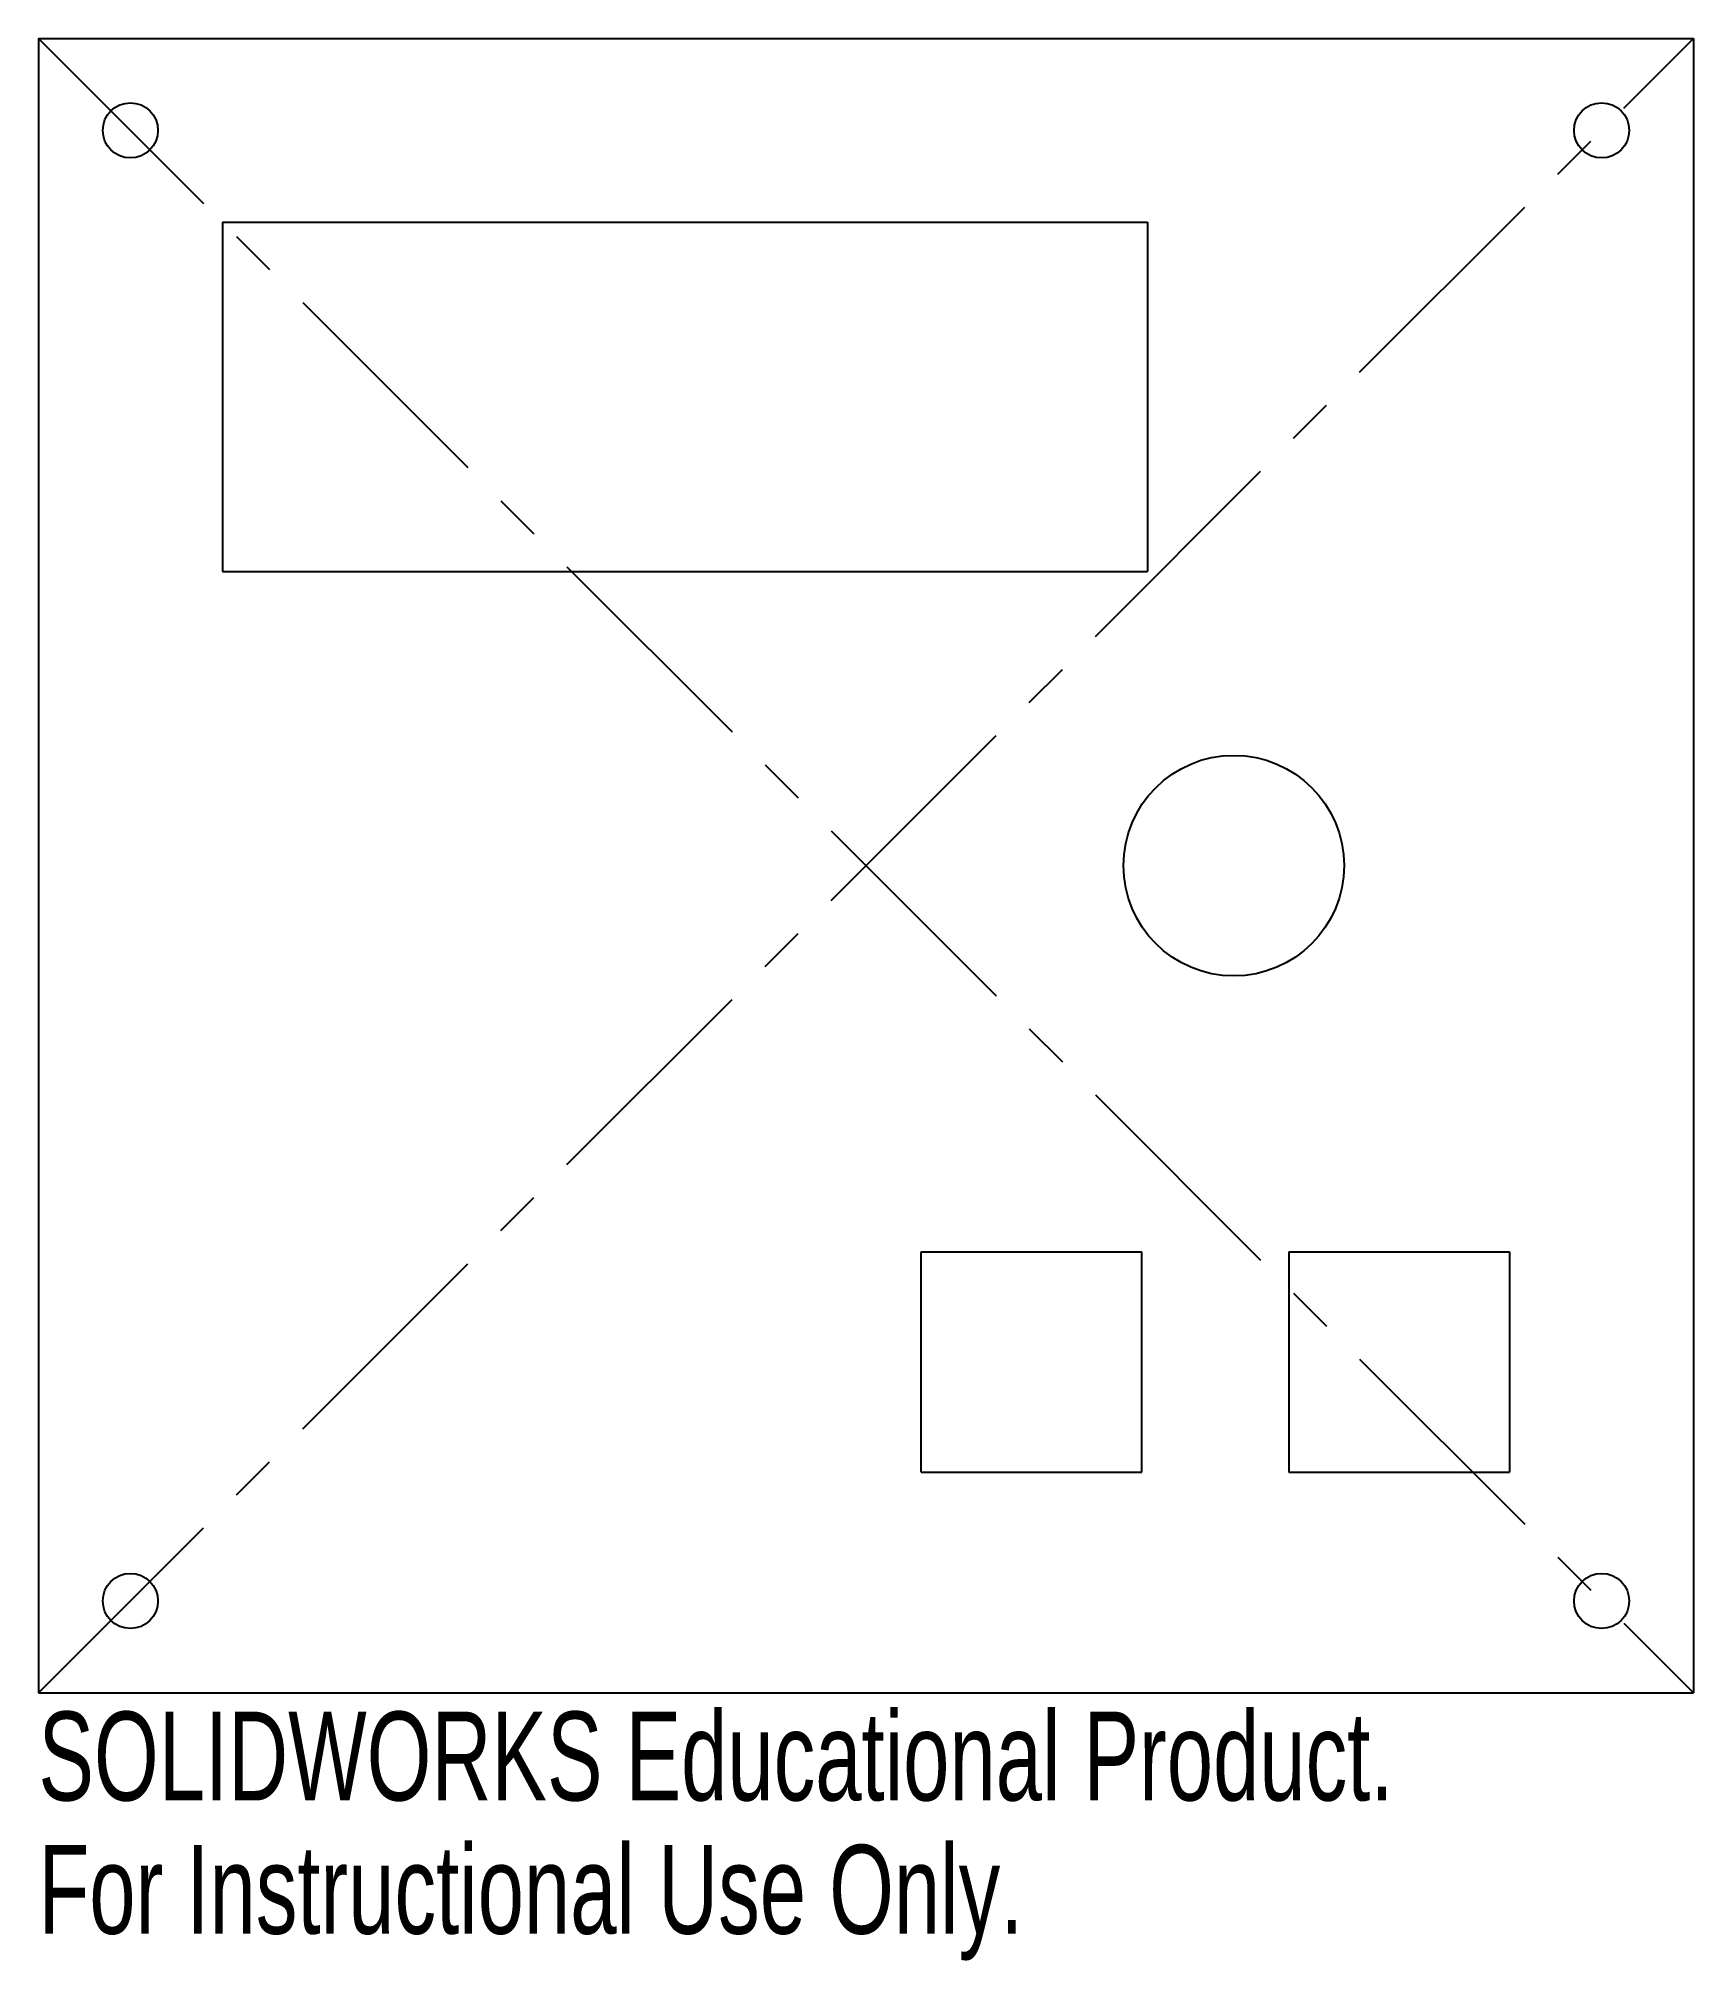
# Model space of a CAD drawing. Header units: millimetres. Extents: x -45 to 45, y -60 to 45.
import ezdxf

# ---------------------------------------------------------------- set-up
doc = ezdxf.new("R2010")
doc.units = ezdxf.units.MM
doc.header["$PDSIZE"] = -1
doc.linetypes.add('CENTERX2', pattern=[20.32, 12.7, -2.54, 2.54, -2.54])
doc.styles.add('SLDTEXTSTYLE0', font='TXT', dxfattribs={"width": 0.7})

msp = doc.modelspace()

# ---------------------------------------------------------------- linework, layer by layer
at = {"color": 7, "linetype": 'Continuous'}
for p, q in [((-45, 45), (45, 45)), ((-45, 45), (-45, -45)), ((45, 45), (45, -45)), ((-35, 35), (15.3, 35)), ((-35, 35), (-35, 16)), ((15.3, 35), (15.3, 16)), ((-35, 16), (15.3, 16)), ((3, -33), (3, -21)), ((3, -21), (15, -21)), ((15, -33), (15, -21)), ((23, -21), (35, -21)), ((23, -21), (23, -33)), ((35, -21), (35, -33)), ((3, -33), (15, -33)), ((23, -33), (35, -33)), ((-45, -45), (45, -45))]:
    msp.add_line(p, q, dxfattribs=at)
at = {"color": 7, "linetype": 'CENTERX2'}
for p, q in [((-45, 45), (45, -45)), ((-45, -45), (45, 45))]:
    msp.add_line(p, q, dxfattribs=at)
at = {"color": 7, "linetype": 'Continuous'}
for centre, radius in [((-40, 40), 1.5), ((40, 40), 1.5), ((20, 0), 6), ((-40, -40), 1.5), ((40, -40), 1.5)]:
    msp.add_circle(centre, radius, dxfattribs=at)
msp.add_point((0, 0), dxfattribs=at)

# ---------------------------------------------------------------- texts
at = {"color": 7, "linetype": 'Continuous', "char_height": 4.8336, "attachment_point": 1, "style": 'SLDTEXTSTYLE0'}
for s, insert in [('SOLIDWORKS Educational Product.', (-45, -46.02)), ('For Instructional Use Only.', (-45, -53.27))]:
    msp.add_mtext(s, dxfattribs=dict(at, insert=insert))

doc.saveas('drawing.dxf')
